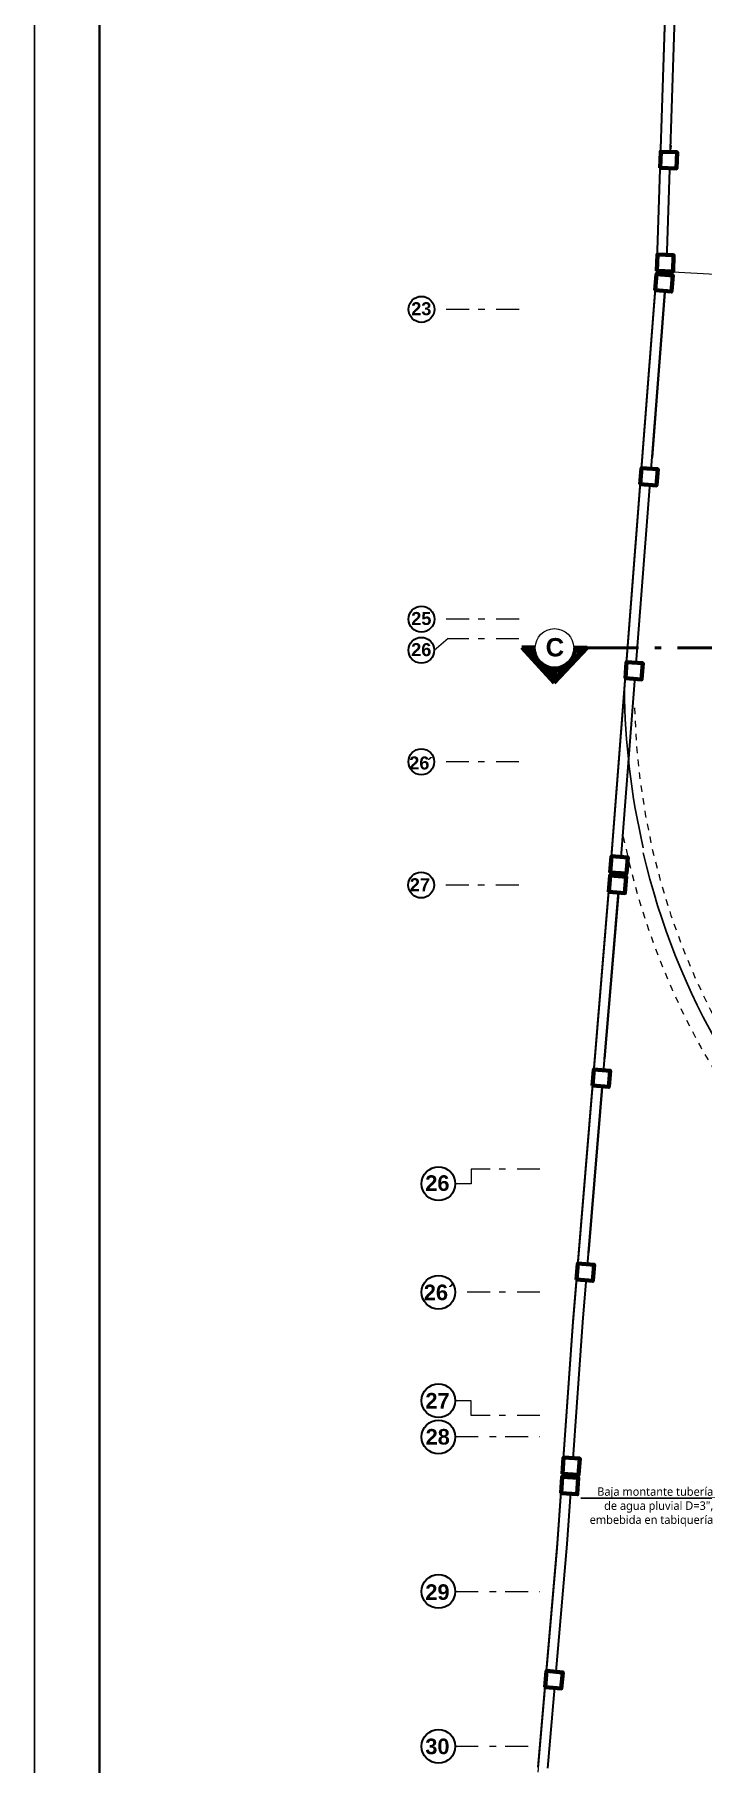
# Model space of a CAD drawing. Header units: millimetres. Extents: x 1 to 121, y 0 to 90.
# Drawn here: x 0.76 to 11.06, y 24.64 to 51.29 of the extents above; entities that cross this region are included whole.
import ezdxf
from ezdxf import colors
from ezdxf.entities.mleader import LeaderData, LeaderLine
from ezdxf.enums import TextEntityAlignment as Align
from ezdxf.math import Vec2, Vec3

# ---------------------------------------------------------------- set-up
doc = ezdxf.new("R2010")
doc.units = ezdxf.units.MM
doc.set_wipeout_variables(frame=1)
for name, pattern in [('1CORTE', [1.5, 1, -0.25, 0, -0.25]), ('ACAD_ISO04W100', [30, 24, -3, 0, -3]), ('DASHED2', [0.375, 0.25, -0.125]), ('Dot & Dashed', [0.670278, 0.352778, -0.176389, 0, -0.141111])]:
    doc.linetypes.add(name, pattern=pattern)
for name, color, linetype, lineweight in [('1', 7, 'Continuous', 5), ('AA. Proyeccion Corte', 10, '1CORTE', 50), ('BUZON', 152, 'Continuous', 35), ('COLUMNAS 50', 32, 'Continuous', 70), ('CORTE_EJE', 31, 'ACAD_ISO04W100', 80), ('Cotas varias El', 253, 'Continuous', 13), ('GRAFO 0 BLANCO', 7, 'Continuous', 0), ('GRAFO 3', 22, 'Continuous', 30), ('GRAFO 4', 7, 'Continuous', 30), ('GRAFO01', 7, 'Continuous', 0), ('letras sr', 7, 'Continuous', 5), ('TEXTOS-SUBTITULO', 7, 'Continuous', 30)]:
    doc.layers.add(name, color=color, linetype=linetype, lineweight=lineweight)
doc.layers.add('JUNTAS - SUCUY', color=7, linetype='Continuous')
doc.styles.add('Generales', font='trebuc.ttf', dxfattribs={"height": 0.1})
doc.styles.add('GENERATED_STYLE_1', font='arialbd.ttf')
doc.styles.add('TURBO_BASS', font='swisseb.ttf')

# ---------------------------------------------------------------- blocks, each defined once
blk = doc.blocks.new('*U233')
at = {"lineweight": 40}
blk.add_wipeout([(0.004, 0.25), (0.254, 0.246), (0.25, -0.004), (0, 0)], dxfattribs=at).dxf.layer = 'JUNTAS - SUCUY'
at = {"layer": 'COLUMNAS 50'}
blk.add_lwpolyline([(0.004, 0.25), (0.254, 0.246), (0.25, -0.004), (0, 0)], close=True, dxfattribs=at)
blk = doc.blocks.new('*U234')
at = {"lineweight": 40}
blk.add_wipeout([(-0.008, 0.25), (0.242, 0.258), (0.25, 0.008), (0, 0)], dxfattribs=at).dxf.layer = 'JUNTAS - SUCUY'
at = {"layer": 'COLUMNAS 50'}
blk.add_lwpolyline([(-0.008, 0.25), (0.242, 0.258), (0.25, 0.008), (0, 0)], close=True, dxfattribs=at)
blk = doc.blocks.new('*U235')
at = {"lineweight": 40}
blk.add_wipeout([(-0.006, 0.25), (0.244, 0.256), (0.25, 0.006), (0, 0)], dxfattribs=at).dxf.layer = 'JUNTAS - SUCUY'
at = {"layer": 'COLUMNAS 50'}
blk.add_lwpolyline([(-0.006, 0.25), (0.244, 0.256), (0.25, 0.006), (0, 0)], close=True, dxfattribs=at)
blk = doc.blocks.new('*U238')
at = {"lineweight": 40}
blk.add_wipeout([(-0.007, 0.25), (0.242, 0.257), (0.25, 0.007), (0, 0)], dxfattribs=at).dxf.layer = 'JUNTAS - SUCUY'
at = {"layer": 'COLUMNAS 50'}
blk.add_lwpolyline([(-0.007, 0.25), (0.242, 0.257), (0.25, 0.007), (0, 0)], close=True, dxfattribs=at)
blk = doc.blocks.new('*U239')
at = {"lineweight": 40}
blk.add_wipeout([(-0.008, 0.25), (0.242, 0.258), (0.25, 0.008), (0, 0)], dxfattribs=at).dxf.layer = 'JUNTAS - SUCUY'
at = {"layer": 'COLUMNAS 50'}
blk.add_lwpolyline([(-0.008, 0.25), (0.242, 0.258), (0.25, 0.008), (0, 0)], close=True, dxfattribs=at)
blk = doc.blocks.new('*U240')
at = {"lineweight": 40}
blk.add_wipeout([(-0.004, 0.25), (0.246, 0.254), (0.25, 0.004), (0, 0)], dxfattribs=at).dxf.layer = 'JUNTAS - SUCUY'
at = {"layer": 'COLUMNAS 50'}
blk.add_lwpolyline([(-0.004, 0.25), (0.246, 0.254), (0.25, 0.004), (0, 0)], close=True, dxfattribs=at)
blk = doc.blocks.new('*U241')
at = {"lineweight": 40}
blk.add_wipeout([(-0.009, 0.25), (0.241, 0.258), (0.25, 0.009), (0, 0)], dxfattribs=at).dxf.layer = 'JUNTAS - SUCUY'
at = {"layer": 'COLUMNAS 50'}
blk.add_lwpolyline([(-0.009, 0.25), (0.241, 0.258), (0.25, 0.009), (0, 0)], close=True, dxfattribs=at)

msp = doc.modelspace()

# ---------------------------------------------------------------- hatches: boundary and pattern name
at = {"layer": '1', "lineweight": 5}
h = msp.add_hatch(dxfattribs=at)
h.set_pattern_fill('_USER,_O', scale=0.02, angle=630, pattern_type=0)
h.set_pattern_definition([(270.373563, (-142.338059, 98.2036), (-0.019999575, -0.000130397), [])])
h.paths.add_polyline_path([(8.774, 41.542, -0.414214), (8.48, 41.84), (8.274, 41.841), (8.773, 41.297), (9.279, 41.835), (9.072, 41.836, -0.414214)])
h = msp.add_hatch(dxfattribs=at)
h.set_pattern_fill('_USER,_O', scale=0.02, angle=630, pattern_type=0)
h.set_pattern_definition([(270.373563, (-142.338059, 98.2036), (-0.019999575, -0.000130397), [])])
h.paths.add_polyline_path([(8.774, 41.542, -0.414214), (8.48, 41.84), (8.274, 41.841), (8.773, 41.297), (9.279, 41.835), (9.072, 41.836, -0.414214)])

# ---------------------------------------------------------------- linework, layer by layer
at = {"color": 7}
msp.add_lwpolyline([(0.76, 89.953), (120.76, 89.953), (120.76, -0.047), (0.76, -0.047), (0.76, 89.953)], dxfattribs=at)
at = {"color": 7, "lineweight": 40}
msp.add_lwpolyline([(1.76, 88.953), (119.76, 88.953), (119.76, 0.953), (1.76, 0.953)], close=True, dxfattribs=at)
at = {"color": 251, "ltscale": 0.05, "true_color": 0x636466}
msp.add_arc((21.005, 41.279), 11.15, 180.4057, 193.0954, dxfattribs=at)
at = {"color": 251, "true_color": 0x636466}
msp.add_arc((21.005, 41.203), 11.15, 193.0954, 260.5949, dxfattribs=at)
at = {"layer": '1', "color": 7}
msp.add_circle((8.776, 41.836), 0.296, dxfattribs=at)
msp.add_circle((8.776, 41.836), 0.296, dxfattribs=at)
at = {"layer": 'AA. Proyeccion Corte', "color": 7}
msp.add_line((9.072, 41.836), (14.862, 41.84), dxfattribs=at)
at = {"layer": 'BUZON'}
for points in [[(10.566, 49.53), (10.568, 49.58)], [(10.281, 44.771), (10.494, 47.519)], [(9.796, 38.489), (9.799, 38.539)], [(9.548, 35.499), (9.776, 38.239)], [(9.3, 32.509), (9.528, 35.25)]]:
    msp.add_lwpolyline(points, dxfattribs=at)
at = {"layer": 'CORTE_EJE', "color": 7, "linetype": 'ACAD_ISO04W100', "ltscale": 0.8}
msp.add_lwpolyline([(9.072, 41.836), (9.279, 41.835), (8.773, 41.297), (8.274, 41.841), (8.48, 41.84)], dxfattribs=at)
msp.add_lwpolyline([(9.072, 41.836), (9.279, 41.835), (8.773, 41.297), (8.274, 41.841), (8.48, 41.84)], dxfattribs=at)
at = {"layer": 'Cotas varias El', "linetype": 'Dot & Dashed'}
for p, q in [((8.23, 47.054), (6.925, 47.054)), ((8.23, 42.279), (6.925, 42.279)), ((7.138, 41.978), (6.922, 41.797)), ((8.228, 41.976), (7.136, 41.976)), ((8.228, 40.08), (6.923, 40.08)), ((8.225, 38.18), (6.92, 38.18)), ((8.552, 31.903), (7.247, 31.903)), ((7.247, 29.678), (8.552, 29.678)), ((7.247, 27.291), (8.552, 27.291)), ((7.247, 24.903), (8.552, 24.903))]:
    msp.add_line(p, q, dxfattribs=at)
for points in [[(8.552, 33.802), (7.489, 33.802), (7.489, 33.575), (7.247, 33.575)], [(8.552, 30.003), (7.489, 30.003), (7.489, 30.231), (7.247, 30.231)]]:
    msp.add_lwpolyline(points, dxfattribs=at)
at = {"layer": 'GRAFO 0 BLANCO', "color": 7}
for p, q in [((10.354, 47.573), (10.725, 58.754)), ((9.629, 38.205), (10.354, 47.573)), ((9.062, 31.376), (9.629, 38.205)), ((8.823, 27.953), (9.062, 31.376)), ((8.524, 24.504), (8.823, 27.953))]:
    msp.add_line(p, q, dxfattribs=at)
at = {"layer": 'GRAFO 3', "color": 7, "linetype": 'Continuous'}
for p, q in [((10.354, 47.649), (10.725, 58.83)), ((10.503, 47.64), (10.875, 58.832)), ((9.629, 38.281), (10.354, 47.649)), ((9.779, 38.269), (10.503, 47.64)), ((9.062, 31.453), (9.629, 38.281)), ((9.211, 31.441), (9.779, 38.269)), ((8.823, 28.029), (9.062, 31.453)), ((8.973, 28.017), (9.211, 31.441)), ((8.524, 24.58), (8.823, 28.029)), ((8.674, 24.568), (8.973, 28.017))]:
    msp.add_line(p, q, dxfattribs=at)
at = {"layer": 'GRAFO 4', "linetype": 'Continuous'}
for centre, radius in [((6.725, 47.054), 0.2), ((6.725, 42.279), 0.2), ((6.723, 41.799), 0.199), ((6.723, 40.08), 0.199), ((6.72, 38.18), 0.199), ((6.987, 33.575), 0.26), ((6.987, 31.903), 0.26), ((6.987, 30.231), 0.26), ((6.987, 29.672), 0.26), ((6.987, 27.291), 0.26), ((6.987, 24.903), 0.26)]:
    msp.add_circle(centre, radius, dxfattribs=at)

# ---------------------------------------------------------------- texts
at = {"attachment_point": 9, "rotation": 0, "style": 'GENERATED_STYLE_1'}
for s, insert, char_height, width in [('23', (6.878, 46.961), 0.2, 8.425260489275389e-15), ('25', (6.878, 42.186), 0.2, 8.425260489275389e-15), ('26', (6.877, 41.706), 0.2, 8.425260489275389e-15), ('26', (6.847, 39.959), 0.2, 8.425260489275389e-15), ('´', (6.903, 39.94), 0.2, 8.425260489275389e-15), ('27', (6.856, 38.085), 0.2, 8.425260489275389e-15), ('26', (7.157, 33.462), 0.24, 1.011031258713047e-14), ('26´', (7.246, 31.777), 0.24, 1.011031258713047e-14), ('27', (7.159, 30.11), 0.24, 1.011031258713047e-14), ('28', (7.162, 29.551), 0.24, 1.011031258713047e-14), ('29', (7.158, 27.157), 0.24, 1.011031258713047e-14), ('30', (7.157, 24.778), 0.24, 1.011031258713047e-14)]:
    msp.add_mtext(s, dxfattribs=dict(at, insert=insert, char_height=char_height, width=width))
at = {"layer": 'TEXTOS-SUBTITULO', "style": 'TURBO_BASS'}
msp.add_text('C', height=0.283, rotation=360, dxfattribs=at).set_placement((8.782, 41.704), align=Align.CENTER)

# ---------------------------------------------------------------- leaders
at = {"layer": 'letras sr'}
ml = msp.add_multileader_mtext('Standard', dxfattribs=at)
ml.set_content('Baja montante tubería \\Pde agua pluvial D=3",\\P embebida en tabiquería', color=256, style='Generales')
ml.set_leader_properties()
ml.build(insert=Vec2(0, 0))
ml.multileader.update_dxf_attribs({"text_right_attachment_type": 6, "dogleg_length": 0.36, "arrow_head_size": 0.1})
ctx = ml.context
ctx.base_point, ctx.char_height, ctx.arrow_head_size, ctx.landing_gap_size, ctx.plane_origin = Vec3(9.167, 28.812), 0.13, 0.1, 0.09, Vec3(7.162, 28.075)
ctx.right_attachment, ctx.text_align_type = 6, 2
notes = []
notes.append((ctx, [(1, (1, 1, 0), (11.497, 28.729), (-1, 0), 0.183, [(0, [(12.129, 29.115)], 0, [])])]))
ctx.mtext.insert, ctx.mtext.rotation, ctx.mtext.alignment, ctx.mtext.flow_direction = Vec3(11.224, 28.895), 6.283185, 3, 5
for ctx, leaders in notes:
    for number, flags, end, landing, length, lines in leaders:
        leader = LeaderData()
        leader.index, (leader.has_last_leader_line, leader.has_dogleg_vector, leader.attachment_direction) = number, flags
        leader.last_leader_point, leader.dogleg_vector, leader.dogleg_length = Vec3(end), Vec3(landing), length
        for number, points, colour, breaks in lines:
            line = LeaderLine()
            line.index, line.vertices, line.color, line.breaks = number, Vec3.list(points), colors.encode_raw_color(colour), breaks
            leader.lines.append(line)
        ctx.leaders.append(leader)

# ---------------------------------------------------------------- next in the draw order: block references
at = {"layer": 'JUNTAS - SUCUY', "color": 2, "lineweight": 40, "xscale": -1, "rotation": 177.1002786268903}
for name, p in [('*U233', (10.415, 49.485)), ('*U233', (10.362, 47.898)), ('*U235', (10.118, 44.608)), ('*U235', (9.887, 41.617)), ('*U235', (9.655, 38.625)), ('*U239', (9.384, 35.337)), ('*U239', (9.136, 32.347)), ('*U240', (8.915, 29.355)), ('*U241', (8.653, 26.065))]:
    msp.add_blockref(name, p, dxfattribs=at)

# ---------------------------------------------------------------- next in the draw order: block references
for name, p in [('*U234', (10.349, 47.599)), ('*U238', (9.632, 38.326)), ('*U240', (8.894, 29.056))]:
    msp.add_blockref(name, p, dxfattribs=at)

# ---------------------------------------------------------------- next in the draw order: linework, layer by layer
at = {"color": 251, "lineweight": 0, "true_color": 0x636466}
msp.add_line((16.496, 47.309), (10.503, 47.631), dxfattribs=at)
at = {"layer": 'GRAFO01', "color": 251, "linetype": 'DASHED2', "lineweight": 9, "ltscale": 0.4}
for radius, start in [(11, 181.515), (11.4, 191.5241)]:
    msp.add_arc((21.005, 41.203), radius, start, 270, dxfattribs=at)

doc.saveas('drawing.dxf')
